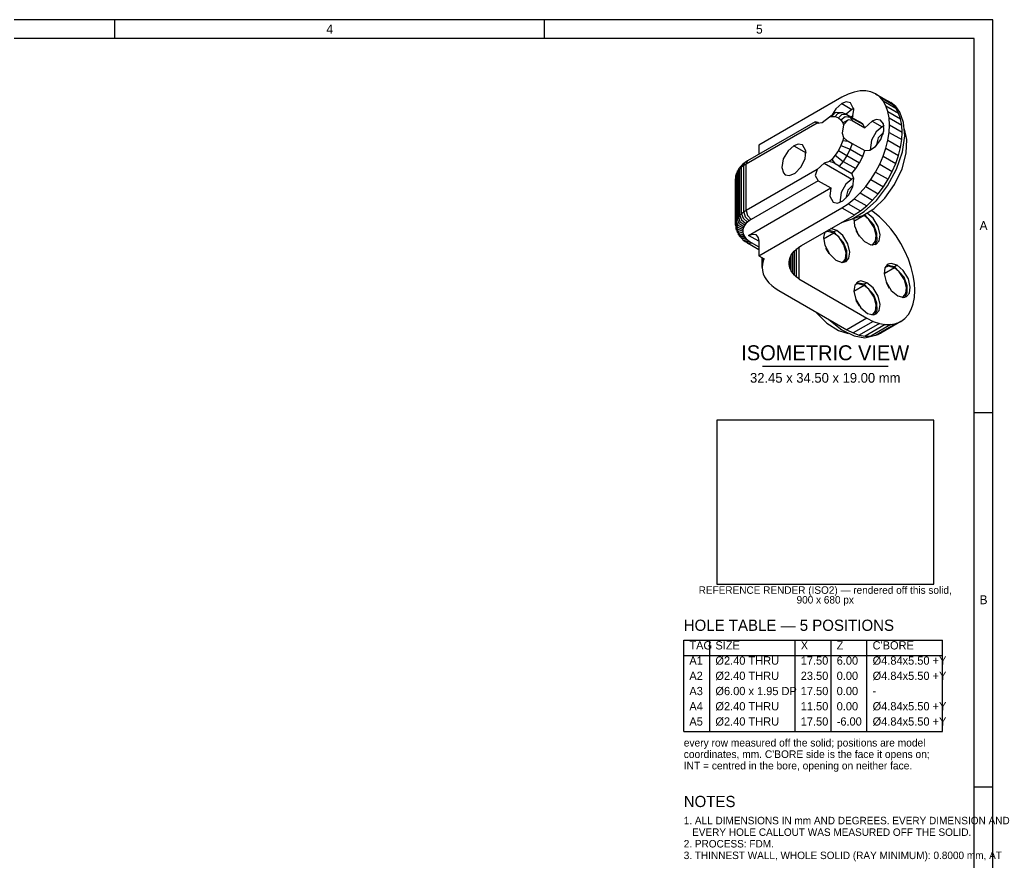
# Model space of a CAD drawing. Header units: millimetres. Extents: x 5 to 604, y -76 to 415.
# Drawn here: x 329 to 593.4, y 189.8 to 415 of the extents above; entities that cross this region are included whole.
import ezdxf
from ezdxf.enums import TextEntityAlignment as Align

# ---------------------------------------------------------------- set-up
doc = ezdxf.new("R2010")
doc.units = ezdxf.units.MM
for name, color, linetype in [('FRAME', 7, 'CONTINUOUS'), ('TEXT', 3, 'CONTINUOUS'), ('TITLE', 7, 'CONTINUOUS'), ('VISIBLE', 7, 'CONTINUOUS')]:
    doc.layers.add(name, color=color, linetype=linetype)

msp = doc.modelspace()

# ---------------------------------------------------------------- linework, layer by layer
at = {"layer": 'FRAME'}
for p, q in [((584, 410), (10, 410)), ((584, 10), (584, 410))]:
    msp.add_line(p, q, dxfattribs=at)
at = {"layer": 'TEXT'}
msp.add_line((527.4, 322.4), (561, 322.4), dxfattribs=at)
at = {"layer": 'TITLE'}
for p, q in [((589, 415), (5, 415)), ((354.4, 410), (354.4, 415)), ((469.2, 410), (469.2, 415)), ((589, 5), (589, 415)), ((584, 310), (589, 310)), ((573.2, 308), (515.2, 308)), ((515.2, 308), (515.2, 264.177778)), ((573.2, 264.177778), (573.2, 308)), ((515.2, 264.177778), (573.2, 264.177778)), ((506.4, 249.177778), (575.52, 249.177778)), ((506.4, 224.757778), (506.4, 249.177778)), ((513.36, 224.757778), (513.36, 249.177778)), ((536.16, 224.757778), (536.16, 249.177778)), ((545.76, 224.757778), (545.76, 249.177778)), ((555.36, 224.757778), (555.36, 249.177778)), ((575.52, 224.757778), (575.52, 249.177778)), ((506.4, 245.107778), (575.52, 245.107778)), ((506.4, 224.757778), (575.52, 224.757778)), ((584, 210), (589, 210))]:
    msp.add_line(p, q, dxfattribs=at)
at = {"layer": 'VISIBLE'}
for p, q in [((548.621597, 394.28715), (526.416271, 381.466899)), ((550.29036, 395.124314), (548.621597, 394.28715)), ((551.930569, 395.694559), (550.29036, 395.124314)), ((553.514161, 395.988128), (551.930569, 395.694559)), ((555.01404, 396), (553.514161, 395.988128)), ((556.404542, 395.72997), (555.01404, 396)), ((557.661876, 395.182659), (556.404542, 395.72997)), ((557.661876, 395.182659), (561.012862, 393.247966)), ((558.764528, 394.367431), (557.661876, 395.182659)), ((558.764528, 394.367431), (562.115514, 392.432739)), ((559.693632, 393.298236), (558.764528, 394.367431)), ((548.621597, 392.608863), (547.045999, 391.229808)), ((549.771201, 393.030509), (548.621597, 392.608863)), ((548.621597, 392.608863), (551.313152, 391.054893)), ((550.924489, 392.836982), (549.771201, 393.030509)), ((551.867327, 391.031722), (550.924489, 392.836982)), ((551.836116, 391.308026), (551.313152, 391.054893)), ((559.693632, 393.298236), (563.044618, 391.363543)), ((560.433291, 391.993367), (559.693632, 393.298236)), ((560.433291, 391.993367), (563.784276, 390.058675)), ((560.970848, 390.475151), (560.433291, 391.993367)), ((562.115514, 392.432739), (561.012862, 393.247966)), ((561.012862, 393.247966), (561.026319, 393.240197)), ((562.115514, 392.432739), (561.012862, 393.247966)), ((561.026319, 393.240197), (561.699208, 392.851704)), ((563.057266, 391.78594), (561.699208, 392.851704)), ((563.044618, 391.363543), (562.115514, 392.432739)), ((562.115514, 392.432739), (562.128972, 392.424969)), ((563.044618, 391.363543), (562.115514, 392.432739)), ((563.784276, 390.058675), (563.044618, 391.363543)), ((563.044618, 391.363543), (563.058076, 391.355774)), ((563.784276, 390.058675), (563.044618, 391.363543)), ((564.134727, 390.326401), (563.057266, 391.78594)), ((543.37255, 387.547831), (545.352789, 389.027673)), ((545.352789, 389.027673), (546.876029, 390.23506)), ((545.352789, 389.027673), (545.968911, 389.167579)), ((545.968911, 389.167579), (546.876029, 390.23506)), ((545.968911, 389.167579), (546.898454, 389.130537)), ((547.045999, 391.229808), (546.105751, 389.783797)), ((546.876029, 390.23506), (547.332904, 390.294596)), ((546.898454, 389.130537), (547.544818, 389.963476)), ((546.898454, 389.130537), (547.713205, 388.828844)), ((547.332904, 390.294596), (548.428153, 390.25095)), ((547.544818, 389.963476), (548.428153, 390.25095)), ((547.713205, 388.828844), (548.672157, 389.725526)), ((547.713205, 388.828844), (548.381854, 388.274096)), ((548.381854, 388.274096), (549.571085, 389.118978)), ((548.428153, 390.25095), (548.803626, 390.17592)), ((548.672157, 389.725526), (549.821358, 389.799066)), ((548.803626, 390.17592), (549.821358, 389.799066)), ((549.571085, 389.118978), (550.852019, 389.013793)), ((549.821358, 389.799066), (550.015195, 389.708069)), ((551.313152, 391.054893), (549.836351, 389.793407)), ((550.015195, 389.708069), (553.379639, 387.765606)), ((550.015195, 389.708069), (550.852019, 389.013793)), ((550.852019, 389.013793), (554.216462, 387.07133)), ((550.852019, 389.013793), (551.435113, 388.090788)), ((551.313152, 389.15905), (551.148095, 389.053989)), ((551.680149, 389.322146), (551.313152, 389.15905)), ((551.313152, 389.15905), (551.585753, 389.001663)), ((551.529517, 388.833774), (551.867327, 391.031722)), ((560.970848, 390.475151), (564.321833, 388.540459)), ((561.297106, 388.769566), (560.970848, 390.475151)), ((561.297106, 388.769566), (564.648091, 386.834873)), ((561.406482, 386.905793), (561.297106, 388.769566)), ((564.321833, 388.540459), (563.784276, 390.058675)), ((563.784276, 390.058675), (563.797734, 390.050905)), ((564.321833, 388.540459), (563.784276, 390.058675)), ((565.146279, 387.569416), (564.134727, 390.326401)), ((542.077758, 387.401123), (523.051827, 376.416497)), ((541.552509, 387.741546), (523.445996, 377.287746)), ((542.291432, 387.524488), (541.552509, 387.741546)), ((541.552509, 387.741546), (541.665829, 387.545869)), ((541.665829, 387.545869), (542.077758, 387.401123)), ((542.077758, 387.401123), (543.37255, 387.547831)), ((542.291432, 387.524488), (542.565599, 387.366197)), ((548.381854, 388.274096), (548.878705, 387.487609)), ((549.065604, 386.884079), (548.742589, 384.693292)), ((548.878705, 387.487609), (550.356619, 388.22554)), ((548.878705, 387.487609), (549.065604, 386.884079)), ((550.356619, 388.22554), (549.065604, 386.884079)), ((551.435113, 388.090788), (550.356619, 388.22554)), ((551.435113, 388.090788), (554.799556, 386.148326)), ((554.216462, 387.07133), (553.379639, 387.765606)), ((554.799556, 386.148326), (554.216462, 387.07133)), ((556.696261, 387.946953), (554.799556, 386.148326)), ((557.845865, 388.368599), (556.696261, 387.946953)), ((556.696261, 387.946953), (559.387816, 386.392983)), ((559.387816, 386.392983), (557.812218, 385.013928)), ((558.999153, 388.175072), (557.845865, 388.368599)), ((559.775734, 387.188194), (558.999153, 388.175072)), ((559.91078, 386.646117), (559.387816, 386.392983)), ((559.895827, 385.331804), (559.775734, 387.188194)), ((561.297106, 384.915724), (561.406482, 386.905793)), ((561.406482, 386.905793), (564.757468, 384.971101)), ((564.648091, 386.834873), (564.321833, 388.540459)), ((564.321833, 388.540459), (564.335291, 388.532689)), ((564.648091, 386.834873), (564.321833, 388.540459)), ((564.757468, 384.971101), (564.648091, 386.834873)), ((564.648091, 386.834873), (564.661549, 386.827103)), ((564.757468, 384.971101), (564.648091, 386.834873)), ((565.432914, 383.959074), (565.146279, 387.569416)), ((548.742589, 384.693292), (549.065604, 383.555278)), ((549.065604, 383.555278), (548.878705, 382.735936)), ((549.065604, 383.555278), (549.978312, 382.746654)), ((557.812218, 385.013928), (556.552244, 382.844998)), ((558.326457, 383.425077), (557.815137, 381.300617)), ((559.387816, 384.49714), (558.326457, 383.425077)), ((559.087114, 383.01316), (559.895827, 385.331804)), ((559.754814, 384.660236), (559.387816, 384.49714)), ((559.387816, 384.49714), (559.660417, 384.339754)), ((560.970848, 382.833408), (561.297106, 384.915724)), ((561.297106, 384.915724), (564.648091, 382.981032)), ((564.648091, 382.981032), (564.757468, 384.971101)), ((564.648091, 382.981032), (564.757468, 384.971101)), ((564.757468, 384.971101), (564.770926, 384.963331)), ((564.82234, 379.669277), (565.432914, 383.959074)), ((566.001325, 383.040169), (565.399912, 385.771858)), ((526.416271, 381.466899), (526.416271, 379.002635)), ((535.836712, 381.342581), (534.261114, 379.963526)), ((536.986316, 381.764227), (535.836712, 381.342581)), ((535.836712, 381.342581), (539.093493, 379.462278)), ((538.139604, 381.5707), (536.986316, 381.764227)), ((539.060108, 379.980089), (538.139604, 381.5707)), ((548.381854, 381.375735), (547.713205, 380.048897)), ((548.878705, 382.735936), (548.381854, 381.375735)), ((548.381854, 381.375735), (550.852019, 380.380399)), ((548.878705, 382.735936), (550.356619, 382.54176)), ((549.978312, 382.746654), (550.356619, 382.54176)), ((550.356619, 382.54176), (551.435113, 381.976702)), ((551.435113, 381.976702), (550.852019, 380.380399)), ((551.435113, 381.976702), (554.799556, 380.03424)), ((556.076415, 380.13661), (557.621423, 381.114807)), ((556.552244, 382.844998), (556.173297, 380.172606)), ((557.621423, 381.114807), (559.087114, 383.01316)), ((559.693632, 378.535522), (560.433291, 380.694475)), ((560.433291, 380.694475), (560.970848, 382.833408)), ((560.433291, 380.694475), (563.784276, 378.759783)), ((560.970848, 382.833408), (564.321833, 380.898716)), ((563.784276, 378.759783), (564.321833, 380.898716)), ((563.784276, 378.759783), (564.321833, 380.898716)), ((564.321833, 380.898716), (564.648091, 382.981032)), ((564.321833, 380.898716), (564.648091, 382.981032)), ((564.321833, 380.898716), (564.335291, 380.890946)), ((564.648091, 382.981032), (564.661549, 382.973262)), ((565.844178, 379.359937), (566.001325, 383.040169)), ((534.261114, 379.963526), (533.00114, 377.794596)), ((538.833827, 377.840884), (539.060108, 379.980089)), ((546.898454, 378.806411), (545.968911, 377.696025)), ((547.713205, 380.048897), (546.898454, 378.806411)), ((546.898454, 378.806411), (548.995523, 377.164854)), ((547.713205, 380.048897), (550.015195, 378.719842)), ((550.015195, 378.719842), (548.995523, 377.164854)), ((550.852019, 380.380399), (550.015195, 378.719842)), ((550.015195, 378.719842), (553.379639, 376.77738)), ((550.852019, 380.380399), (554.216462, 378.437936)), ((553.379639, 376.77738), (554.216462, 378.437936)), ((554.216462, 378.437936), (554.799556, 380.03424)), ((554.799556, 380.03424), (556.076415, 380.13661)), ((558.764528, 376.39349), (559.693632, 378.535522)), ((559.693632, 378.535522), (563.044618, 376.60083)), ((563.044618, 376.60083), (563.784276, 378.759783)), ((563.044618, 376.60083), (563.784276, 378.759783)), ((563.258079, 375.057698), (564.82234, 379.669277)), ((563.784276, 378.759783), (563.797734, 378.752013)), ((564.737838, 375.19044), (565.844178, 379.359937)), ((521.636491, 375.857758), (521.237213, 375.370357)), ((521.388278, 375.121479), (521.623789, 375.844037)), ((521.86838, 375.583938), (521.388278, 375.121479)), ((522.180468, 376.389759), (521.700366, 375.9273)), ((521.86838, 375.583938), (522.160631, 376.372617)), ((522.424682, 376.017001), (521.86838, 375.583938)), ((521.86838, 363.152179), (521.86838, 375.583938)), ((522.784254, 376.86424), (522.227951, 376.431177)), ((522.424682, 376.017001), (522.756383, 376.844633)), ((523.051827, 376.416497), (522.424682, 376.017001)), ((522.424682, 363.585242), (522.424682, 376.017001)), ((523.439491, 377.283775), (522.812347, 376.884279)), ((523.051827, 376.416497), (523.421784, 377.273037)), ((523.051827, 363.984738), (523.051827, 376.416497)), ((533.00114, 377.794596), (532.582258, 375.56087)), ((532.582258, 375.56087), (533.021273, 374.066179)), ((536.149086, 374.019054), (537.709581, 375.5867)), ((537.709581, 375.5867), (538.833827, 377.840884)), ((543.911376, 376.680672), (542.077758, 374.969364)), ((545.352789, 377.124495), (543.911376, 376.680672)), ((543.911376, 376.680672), (551.313152, 372.407255)), ((545.968911, 377.696025), (545.352789, 377.124495)), ((546.509432, 376.738378), (545.352789, 377.124495)), ((545.968911, 377.696025), (546.876029, 376.513201)), ((546.876029, 376.513201), (546.509432, 376.738378)), ((547.904631, 375.861728), (546.876029, 376.513201)), ((548.995523, 377.164854), (547.904631, 375.861728)), ((547.904631, 375.861728), (551.269074, 373.919265)), ((548.995523, 377.164854), (552.359966, 375.222392)), ((552.359966, 375.222392), (553.379639, 376.77738)), ((557.661876, 374.305029), (558.764528, 376.39349)), ((558.764528, 376.39349), (562.115514, 374.458798)), ((562.115514, 374.458798), (563.044618, 376.60083)), ((562.115514, 374.458798), (563.044618, 376.60083)), ((563.044618, 376.60083), (563.058076, 376.59306)), ((520.310453, 373.070089), (520.264631, 372.531572)), ((520.44748, 373.603421), (520.310453, 373.070089)), ((520.310453, 373.070089), (520.349722, 373.382462)), ((520.310453, 360.638331), (520.310453, 373.070089)), ((520.486749, 373.915793), (520.349722, 373.382462)), ((520.67439, 374.126429), (520.44748, 373.603421)), ((520.44748, 373.603421), (520.485988, 373.913587)), ((520.44748, 361.171662), (520.44748, 373.603421)), ((520.774596, 374.616938), (520.547685, 374.09393)), ((520.989, 374.634078), (520.67439, 374.126429)), ((520.67439, 374.126429), (520.771653, 374.611338)), ((520.67439, 361.69467), (520.67439, 374.126429)), ((521.163223, 375.26647), (520.848614, 374.758821)), ((520.989, 374.634078), (521.156274, 375.256784)), ((521.388278, 375.121479), (520.989, 374.634078)), ((520.989, 362.202319), (520.989, 374.634078)), ((521.388278, 362.68972), (521.388278, 375.121479)), ((542.077758, 374.969364), (523.051827, 363.984738)), ((533.021273, 374.066179), (533.53382, 373.593248)), ((533.53382, 373.593248), (534.687109, 373.399721)), ((534.687109, 373.399721), (536.149086, 374.019054)), ((542.077758, 374.969364), (541.523969, 373.411314)), ((541.523969, 373.411314), (542.291432, 371.984789)), ((551.269074, 373.919265), (552.359966, 375.222392)), ((551.844993, 372.598732), (551.269074, 373.919265)), ((556.404542, 372.305874), (557.661876, 374.305029)), ((557.661876, 374.305029), (561.012862, 372.370337)), ((560.853069, 370.592448), (563.258079, 375.057698)), ((561.012862, 372.370337), (562.115514, 374.458798)), ((561.012862, 372.370337), (562.115514, 374.458798)), ((562.115514, 374.458798), (562.128972, 374.451028)), ((562.736795, 371.010982), (564.737838, 375.19044)), ((520.264631, 360.099813), (520.264631, 372.531572)), ((542.291432, 371.984789), (524.397605, 361.653783)), ((542.291432, 371.984789), (545.655875, 370.042327)), ((549.737554, 371.0282), (548.47758, 368.859269)), ((551.313152, 372.407255), (549.737554, 371.0282)), ((551.313152, 370.511411), (550.251792, 369.439348)), ((550.494466, 368.205343), (551.618712, 370.459528)), ((551.836116, 372.660388), (551.313152, 372.407255)), ((551.680149, 370.674508), (551.313152, 370.511411)), ((551.313152, 370.511411), (551.585753, 370.354025)), ((551.618712, 370.459528), (551.844993, 372.598732)), ((553.514161, 368.710191), (555.01404, 370.43023)), ((555.01404, 370.43023), (556.404542, 372.305874)), ((555.01404, 370.43023), (558.365025, 368.495538)), ((556.404542, 372.305874), (559.755528, 370.371181)), ((557.870343, 366.721717), (560.853069, 370.592448)), ((558.365025, 368.495538), (559.755528, 370.371181)), ((558.365025, 368.495538), (559.755528, 370.371181)), ((559.755528, 370.371181), (561.012862, 372.370337)), ((559.755528, 370.371181), (561.012862, 372.370337)), ((559.755528, 370.371181), (559.768985, 370.363411)), ((560.088014, 367.327366), (562.736795, 371.010982)), ((561.012862, 372.370337), (561.026319, 372.362567)), ((523.724716, 357.380366), (545.655875, 370.042327)), ((545.655875, 370.042327), (545.388614, 367.880262)), ((545.388614, 367.880262), (546.318705, 366.211891)), ((548.47758, 368.859269), (548.098633, 366.186877)), ((548.933971, 366.637698), (550.494466, 368.205343)), ((550.251792, 369.439348), (549.740472, 367.314888)), ((551.930569, 367.175186), (553.514161, 368.710191)), ((553.514161, 368.710191), (556.865147, 366.775498)), ((556.865147, 366.775498), (558.365025, 368.495538)), ((556.865147, 366.775498), (558.365025, 368.495538)), ((558.365025, 368.495538), (558.378483, 368.487768)), ((546.318705, 366.211891), (547.471994, 366.018364)), ((547.471994, 366.018364), (548.933971, 366.637698)), ((548.621597, 364.761723), (550.29036, 365.85148)), ((550.29036, 365.85148), (551.930569, 367.175186)), ((550.29036, 365.85148), (553.641345, 363.916788)), ((551.930569, 367.175186), (555.281555, 365.240493)), ((553.641345, 363.916788), (555.281555, 365.240493)), ((553.641345, 363.916788), (555.281555, 365.240493)), ((554.641897, 363.754288), (557.870343, 366.721717)), ((555.281555, 365.240493), (556.865147, 366.775498)), ((555.281555, 365.240493), (556.865147, 366.775498)), ((555.281555, 365.240493), (555.295012, 365.232724)), ((556.865147, 366.775498), (556.878604, 366.767728)), ((557.1443, 364.508266), (560.088014, 367.327366)), ((520.989, 362.202319), (520.67439, 361.69467)), ((521.388278, 362.68972), (520.989, 362.202319)), ((520.989, 362.202319), (521.38781, 361.09855)), ((521.86838, 363.152179), (521.388278, 362.68972)), ((521.388278, 362.68972), (521.786217, 361.535244)), ((522.424682, 363.585242), (521.86838, 363.152179)), ((521.86838, 363.152179), (522.265165, 361.937819)), ((523.051827, 363.984738), (522.424682, 363.585242)), ((522.424682, 363.585242), (522.819946, 362.299524)), ((522.819946, 362.299524), (523.834873, 361.293348)), ((523.051827, 363.984738), (523.446154, 362.658068)), ((523.446154, 362.658068), (524.397605, 361.653783)), ((526.416271, 351.941472), (548.621597, 364.761723)), ((537.855378, 354.660919), (551.986041, 362.819261)), ((548.621597, 364.761723), (551.972583, 362.827031)), ((551.471269, 361.808908), (554.641897, 363.754288)), ((551.600329, 361.870279), (554.239995, 362.702807)), ((554.610306, 362.656094), (551.846701, 361.060525)), ((551.972583, 362.827031), (553.641345, 363.916788)), ((551.972583, 362.827031), (553.641345, 363.916788)), ((551.972583, 362.827031), (551.986041, 362.819261)), ((553.641345, 363.916788), (553.654803, 363.909018)), ((554.239995, 362.702807), (557.1443, 364.508266)), ((554.610306, 362.656094), (554.390919, 362.774215)), ((555.884641, 361.620519), (554.610306, 362.656094)), ((557.187727, 360.162871), (554.673195, 362.914389)), ((556.98003, 361.974982), (555.429353, 363.332132)), ((557.019246, 363.671966), (556.486974, 364.019557)), ((558.659456, 362.34826), (557.019246, 363.671966)), ((560.243048, 360.813255), (558.659456, 362.34826)), ((520.310453, 360.638331), (520.264631, 360.099813)), ((520.264631, 360.099813), (520.664979, 359.134495)), ((520.264631, 360.099813), (520.310453, 359.561296)), ((520.44748, 361.171662), (520.310453, 360.638331)), ((520.310453, 360.638331), (520.710658, 359.646165)), ((520.310453, 359.561296), (520.350104, 359.246685)), ((520.67439, 361.69467), (520.44748, 361.171662)), ((520.44748, 361.171662), (520.847392, 360.147975)), ((520.67439, 361.69467), (521.073846, 360.634089)), ((520.710658, 359.646165), (522.193071, 358.92313)), ((520.847392, 360.147975), (522.293659, 359.3507)), ((521.073846, 360.634089), (522.466353, 359.770518)), ((521.38781, 361.09855), (522.709487, 360.178542)), ((521.786217, 361.535244), (523.020721, 360.570843)), ((522.265165, 361.937819), (523.397058, 360.943641)), ((522.52057, 359.873708), (522.293659, 359.3507)), ((522.780962, 360.278167), (522.466353, 359.770518)), ((523.108765, 360.665943), (522.709487, 360.178542)), ((523.500823, 361.033302), (523.020721, 360.570843)), ((523.95336, 361.376704), (523.397058, 360.943641)), ((524.462018, 361.692844), (523.834873, 361.293348)), ((548.565907, 360.844646), (551.471269, 361.808908)), ((551.875243, 361.918277), (552.018548, 359.96293)), ((552.018548, 359.96293), (553.009309, 357.650952)), ((557.274699, 359.519801), (555.884641, 361.620519)), ((558.335772, 359.736423), (556.98003, 361.974982)), ((558.02609, 357.868497), (557.187727, 360.162871)), ((558.856334, 357.547783), (558.335772, 359.736423)), ((561.742927, 359.093216), (560.243048, 360.813255)), ((520.349722, 359.248924), (520.486749, 358.715593)), ((520.350104, 359.246685), (520.980811, 358.395888)), ((520.547685, 358.537456), (520.774596, 358.014447)), ((520.549663, 358.531715), (521.301783, 357.799454)), ((520.664979, 359.134495), (522.165555, 358.491927)), ((520.848614, 357.872565), (521.163223, 357.364916)), ((520.853885, 357.862532), (521.693786, 357.262951)), ((520.980811, 358.395888), (522.211378, 358.061243)), ((521.237213, 357.261029), (521.636491, 356.773628)), ((521.247525, 357.246656), (522.780962, 356.81352)), ((521.301783, 357.799454), (522.330097, 357.635226)), ((521.693786, 357.262951), (522.52057, 357.217979)), ((522.211378, 359.030444), (522.165555, 358.491927)), ((522.165555, 358.59976), (522.211378, 358.061243)), ((522.330097, 359.456461), (522.193071, 358.92313)), ((522.193071, 358.168557), (522.330097, 357.635226)), ((522.293659, 357.740987), (522.52057, 357.217979)), ((522.466353, 357.321169), (522.780962, 356.81352)), ((522.709487, 356.913145), (523.108765, 356.425744)), ((523.724716, 357.380366), (524.754729, 357.738467)), ((526.416271, 355.826396), (523.724716, 357.380366)), ((524.754729, 357.738467), (525.627932, 357.568894)), ((525.627932, 357.568894), (526.281072, 356.720973)), ((544.131907, 358.284675), (543.765383, 356.825945)), ((546.535642, 357.994184), (543.772036, 356.398616)), ((544.23275, 358.222303), (544.028235, 358.0811)), ((544.991759, 358.436142), (544.23275, 358.222303)), ((546.535642, 358.289439), (544.969334, 358.768163)), ((546.535642, 357.994184), (544.991759, 358.436142)), ((547.27582, 358.71678), (545.709512, 359.195505)), ((547.27582, 358.71678), (546.535642, 358.289439)), ((549.113063, 355.500961), (546.535642, 358.289439)), ((547.809977, 356.95861), (546.535642, 357.994184)), ((548.905366, 357.313073), (547.27582, 358.71678)), ((549.200035, 354.857892), (547.809977, 356.95861)), ((550.261108, 355.074513), (548.905366, 357.313073)), ((553.329003, 357.173081), (552.478007, 358.647048)), ((553.009309, 357.650952), (554.681264, 355.727637)), ((557.852072, 357.384551), (557.274699, 359.519801)), ((557.657442, 355.808774), (557.852072, 357.384551)), ((558.036214, 356.022613), (558.02609, 357.868497)), ((558.616925, 355.945698), (558.856334, 357.547783)), ((563.133429, 357.217572), (561.742927, 359.093216)), ((564.390763, 355.218417), (563.133429, 357.217572)), ((521.700366, 356.704086), (522.180468, 356.241627)), ((521.717198, 356.685905), (523.108765, 356.425744)), ((522.227951, 356.200209), (522.784254, 355.767146)), ((522.252359, 356.179119), (523.500823, 356.058386)), ((522.812347, 355.747107), (523.439491, 355.347611)), ((522.844919, 355.724192), (523.95336, 355.714983)), ((523.020721, 356.520844), (523.500823, 356.058386)), ((523.397058, 356.148046), (523.95336, 355.714983)), ((523.445996, 355.34364), (526.416271, 353.628751)), ((523.464862, 355.332199), (524.462018, 355.398843)), ((523.834873, 355.798339), (524.462018, 355.398843)), ((524.397605, 355.437904), (526.416271, 354.272426)), ((526.281072, 356.720973), (526.416271, 355.826396)), ((526.416271, 355.826396), (526.416271, 351.941472)), ((537.140699, 354.208041), (537.855378, 354.660919)), ((537.210575, 345.741808), (537.210575, 354.25232)), ((543.765383, 356.825945), (544.109904, 354.732066)), ((544.109904, 354.732066), (545.307554, 352.438044)), ((549.951426, 353.206588), (549.113063, 355.500961)), ((549.777408, 352.722641), (549.200035, 354.857892)), ((550.78167, 352.885874), (550.261108, 355.074513)), ((554.681264, 355.727637), (556.422107, 354.841635)), ((556.422107, 354.841635), (557.834182, 355.020938)), ((556.688655, 354.800247), (556.913199, 354.906761)), ((556.913199, 354.906761), (557.657442, 355.808774)), ((557.436365, 354.855293), (558.036214, 356.022613)), ((557.834182, 355.020938), (558.616925, 355.945698)), ((565.493415, 353.129956), (564.390763, 355.218417)), ((526.416271, 351.941472), (527.87211, 351.100943)), ((534.80533, 351.48687), (535.092582, 352.076657)), ((535.092582, 352.076657), (535.47342, 352.648503)), ((535.12737, 347.861825), (535.12737, 352.128892)), ((535.47342, 352.648503), (535.944555, 353.19747)), ((535.51763, 347.292101), (535.51763, 352.700016)), ((535.944555, 353.19747), (536.501919, 353.718817)), ((535.997805, 346.745751), (535.997805, 353.247279)), ((536.501919, 353.718817), (537.140699, 354.208041)), ((536.563749, 346.227495), (536.563749, 353.766171)), ((545.254339, 352.511171), (544.403343, 353.985139)), ((545.307554, 352.438044), (547.065388, 350.733836)), ((549.582778, 351.146865), (549.777408, 352.722641)), ((549.961549, 351.360704), (549.951426, 353.206588)), ((550.542261, 351.283789), (550.78167, 352.885874)), ((566.422519, 350.987924), (565.493415, 353.129956)), ((527.339866, 348.833532), (527.339866, 351.408234)), ((527.413182, 349.69516), (527.339866, 348.833532)), ((527.413182, 349.69516), (527.413182, 351.365904)), ((527.632424, 350.548489), (527.413182, 349.69516)), ((527.632424, 350.548489), (527.632424, 351.239325)), ((527.87211, 351.100943), (527.632424, 350.548489)), ((534.520677, 350.273954), (534.614145, 350.884234)), ((534.525734, 349.6613), (534.520677, 350.273954)), ((534.525734, 349.6613), (534.525734, 350.30697)), ((534.629271, 349.051562), (534.525734, 349.6613)), ((534.614145, 350.884234), (534.80533, 351.48687)), ((534.629271, 349.051562), (534.629271, 350.931913)), ((534.830395, 348.450006), (534.629271, 349.051562)), ((534.830395, 348.450006), (534.830395, 351.538333)), ((547.065388, 350.733836), (548.723076, 350.12977)), ((548.613991, 350.138338), (548.838534, 350.244851)), ((548.723076, 350.12977), (549.759517, 350.359028)), ((548.838534, 350.244851), (549.582778, 351.146865)), ((549.361701, 350.193383), (549.961549, 351.360704)), ((549.759517, 350.359028), (550.542261, 351.283789)), ((560.941451, 349.63899), (560.158707, 348.71423)), ((561.141087, 349.112322), (560.382079, 348.898484)), ((562.684971, 348.965619), (560.59909, 349.377294)), ((561.813077, 349.871297), (560.941451, 349.63899)), ((562.684971, 348.670365), (561.141087, 349.112322)), ((563.425148, 349.392961), (561.813077, 349.871297)), ((563.425148, 349.392961), (562.684971, 348.965619)), ((565.262391, 346.177142), (562.684971, 348.965619)), ((565.054694, 347.989254), (563.425148, 349.392961)), ((567.162178, 348.828971), (566.422519, 350.987924)), ((527.339866, 348.833532), (527.413182, 347.971904)), ((527.413182, 347.971904), (527.632424, 347.118575)), ((527.632424, 347.118575), (527.995481, 346.281761)), ((535.12737, 347.861825), (534.830395, 348.450006)), ((535.51763, 347.292101), (535.12737, 347.861825)), ((535.997805, 346.745751), (535.51763, 347.292101)), ((536.563749, 346.227495), (535.997805, 346.745751)), ((560.158707, 348.71423), (559.919298, 347.112145)), ((559.919298, 347.112145), (560.43986, 344.923506)), ((562.684971, 348.670365), (559.921365, 347.074797)), ((560.382079, 348.898484), (560.177564, 348.757281)), ((563.959305, 347.63479), (562.684971, 348.670365)), ((565.349363, 345.534073), (563.959305, 347.63479)), ((566.410437, 345.750694), (565.054694, 347.989254)), ((567.699735, 346.690038), (567.162178, 348.828971)), ((568.025993, 344.607722), (567.699735, 346.690038)), ((527.995481, 346.281761), (528.498856, 345.469522)), ((528.498856, 345.469522), (529.137701, 344.689681)), ((529.137701, 344.689681), (529.905865, 343.949747)), ((529.905865, 343.949747), (530.795948, 343.256846)), ((537.210575, 345.741808), (536.563749, 346.227495)), ((537.18249, 345.725592), (537.210575, 345.741808)), ((537.18249, 345.725592), (555.350484, 335.236296)), ((552.084043, 344.052321), (551.844634, 342.450235)), ((554.610306, 344.008456), (551.846701, 342.412887)), ((552.866786, 344.977081), (552.084043, 344.052321)), ((552.307414, 344.236575), (552.102899, 344.095371)), ((553.066423, 344.450413), (552.307414, 344.236575)), ((554.610306, 344.30371), (552.524425, 344.715384)), ((553.738413, 345.209388), (552.866786, 344.977081)), ((554.610306, 344.008456), (553.066423, 344.450413)), ((555.350484, 344.731052), (553.738413, 345.209388)), ((555.350484, 344.731052), (554.610306, 344.30371)), ((557.187727, 341.515232), (554.610306, 344.30371)), ((555.884641, 342.972881), (554.610306, 344.008456)), ((556.98003, 343.327344), (555.350484, 344.731052)), ((560.43986, 344.923506), (561.795602, 342.684946)), ((561.403667, 343.187352), (560.552672, 344.661319)), ((566.100754, 343.882768), (565.262391, 346.177142)), ((565.926737, 343.398822), (565.349363, 345.534073)), ((566.110878, 342.036884), (566.100754, 343.882768)), ((566.930998, 343.562055), (566.410437, 345.750694)), ((568.135369, 342.617653), (568.025993, 344.607722)), ((530.795948, 343.256846), (531.79938, 342.617653)), ((531.79938, 342.617653), (549.967375, 332.128356)), ((551.844634, 342.450235), (552.365196, 340.261596)), ((557.274699, 340.872163), (555.884641, 342.972881)), ((558.335772, 341.088784), (556.98003, 343.327344)), ((558.02609, 339.220859), (557.187727, 341.515232)), ((558.856334, 338.900145), (558.335772, 341.088784)), ((561.795602, 342.684946), (563.59204, 341.189464)), ((563.59204, 341.189464), (565.165085, 340.809266)), ((564.987863, 340.921032), (565.732106, 341.823046)), ((565.165085, 340.809266), (565.908846, 341.035209)), ((565.511029, 340.869564), (566.110878, 342.036884)), ((565.732106, 341.823046), (565.926737, 343.398822)), ((565.908846, 341.035209), (566.69159, 341.959969)), ((566.69159, 341.959969), (566.930998, 343.562055)), ((568.025993, 340.75388), (568.135369, 342.617653)), ((552.365196, 340.261596), (553.720938, 338.023036)), ((553.329003, 338.525443), (552.478007, 339.99941)), ((557.852072, 338.736912), (557.274699, 340.872163)), ((557.657442, 337.161136), (557.852072, 338.736912)), ((558.036214, 337.374975), (558.02609, 339.220859)), ((558.616925, 337.29806), (558.856334, 338.900145)), ((564.763319, 340.814519), (564.987863, 340.921032)), ((567.162178, 337.530079), (567.699735, 339.048295)), ((567.699735, 339.048295), (568.025993, 340.75388)), ((541.581562, 336.969907), (544.644368, 333.947393)), ((553.720938, 338.023036), (555.517375, 336.527555)), ((555.517375, 336.527555), (557.090421, 336.147357)), ((556.688655, 336.152609), (556.913199, 336.259122)), ((556.913199, 336.259122), (557.657442, 337.161136)), ((557.090421, 336.147357), (557.834182, 336.3733)), ((557.436365, 336.207655), (558.036214, 337.374975)), ((557.834182, 336.3733), (558.616925, 337.29806)), ((565.493415, 335.156015), (566.422519, 336.22521)), ((566.422519, 336.22521), (567.162178, 337.530079)), ((544.644368, 333.947393), (547.750093, 331.994926)), ((545.201464, 334.879956), (548.610026, 332.156208)), ((555.350484, 335.236296), (549.980832, 332.136126)), ((557.019246, 334.399132), (551.649595, 331.298963)), ((558.659456, 333.828887), (553.289804, 330.728717)), ((560.243048, 333.535317), (554.873396, 330.435148)), ((555.350484, 335.236296), (557.019246, 334.399132)), ((561.742927, 333.523446), (556.373275, 330.423276)), ((557.019246, 334.399132), (558.659456, 333.828887)), ((563.133429, 333.793476), (557.763777, 330.693306)), ((558.659456, 333.828887), (560.243048, 333.535317)), ((564.390763, 334.340787), (559.021111, 331.240617)), ((560.243048, 333.535317), (561.742927, 333.523446)), ((561.742927, 333.523446), (563.133429, 333.793476)), ((563.133429, 333.793476), (564.390763, 334.340787)), ((564.390763, 334.340787), (565.493415, 335.156015)), ((547.750093, 331.994926), (550.353086, 331.179374)), ((548.610026, 332.156208), (551.89267, 330.547863)), ((549.980832, 332.136126), (549.967375, 332.128356)), ((549.980832, 332.136126), (551.649595, 331.298963)), ((549.980832, 332.136126), (551.649595, 331.298963)), ((551.649595, 331.298963), (551.636137, 331.291193)), ((551.649595, 331.298963), (553.289804, 330.728717)), ((551.649595, 331.298963), (553.289804, 330.728717)), ((551.89267, 330.547863), (554.806691, 330)), ((553.289804, 330.728717), (553.276346, 330.720948)), ((553.289804, 330.728717), (554.873396, 330.435148)), ((553.289804, 330.728717), (554.873396, 330.435148)), ((554.806691, 330), (558.334765, 330.844355)), ((556.373275, 330.423276), (557.763777, 330.693306)), ((556.373275, 330.423276), (557.763777, 330.693306)), ((557.763777, 330.693306), (557.750319, 330.685536)), ((557.763777, 330.693306), (559.021111, 331.240617)), ((557.763777, 330.693306), (559.021111, 331.240617)), ((559.007653, 331.232847), (558.334765, 330.844355)), ((559.021111, 331.240617), (559.007653, 331.232847)), ((554.873396, 330.435148), (554.859938, 330.427378)), ((554.873396, 330.435148), (556.373275, 330.423276)), ((554.873396, 330.435148), (556.373275, 330.423276)), ((556.373275, 330.423276), (556.359817, 330.415506)), ((573.2, 308), (515.2, 308)), ((515.2, 308), (515.2, 264.177778)), ((573.2, 264.177778), (573.2, 308)), ((515.2, 264.177778), (573.2, 264.177778))]:
    msp.add_line(p, q, dxfattribs=at)

# ---------------------------------------------------------------- texts
at = {"layer": 'TEXT'}
for s, height, p in [('ISOMETRIC VIEW', 4, (544.2, 324)), ('32.45 x 34.50 x 19.00 mm', 2.6, (544.2, 318)), ('REFERENCE RENDER (ISO2) — rendered off this solid,', 2, (544.2, 261.577778)), ('900 x 680 px', 2, (544.2, 258.977778))]:
    msp.add_text(s, height=height, dxfattribs=at).set_placement(p, align=Align.CENTER)
for s, height, p in [('HOLE TABLE — 5 POSITIONS', 3, (506.4, 251.677778)), ('A1', 2.2, (507.9, 242.637778)), ('Ø2.40 THRU', 2.2, (514.86, 242.637778)), ('17.50', 2.2, (537.66, 242.637778)), ('6.00', 2.2, (547.26, 242.637778)), ('Ø4.84x5.50 +Y', 2.2, (556.86, 242.637778)), ('A2', 2.2, (507.9, 238.567778)), ('Ø2.40 THRU', 2.2, (514.86, 238.567778)), ('23.50', 2.2, (537.66, 238.567778)), ('0.00', 2.2, (547.26, 238.567778)), ('Ø4.84x5.50 +Y', 2.2, (556.86, 238.567778)), ('A3', 2.2, (507.9, 234.497778)), ('Ø6.00 x 1.95 DP', 2.2, (514.86, 234.497778)), ('17.50', 2.2, (537.66, 234.497778)), ('0.00', 2.2, (547.26, 234.497778)), ('-', 2.2, (556.86, 234.497778)), ('Ø2.40 THRU', 2.2, (514.86, 230.427778)), ('11.50', 2.2, (537.66, 230.427778)), ('0.00', 2.2, (547.26, 230.427778)), ('Ø4.84x5.50 +Y', 2.2, (556.86, 230.427778)), ('A4', 2.2, (507.9, 230.427778)), ('A5', 2.2, (507.9, 226.357778)), ('Ø2.40 THRU', 2.2, (514.86, 226.357778)), ('17.50', 2.2, (537.66, 226.357778)), ('-6.00', 2.2, (547.26, 226.357778)), ('Ø4.84x5.50 +Y', 2.2, (556.86, 226.357778)), ('NOTES', 3, (506.4, 204.577778)), ('1. ALL DIMENSIONS IN mm AND DEGREES. EVERY DIMENSION AND', 2, (506.4, 199.977778)), ('   EVERY HOLE CALLOUT WAS MEASURED OFF THE SOLID.', 2, (506.4, 196.877778)), ('2. PROCESS: FDM.', 2, (506.4, 193.777778)), ('3. THINNEST WALL, WHOLE SOLID (RAY MINIMUM): 0.8000 mm, AT', 2, (506.4, 190.677778))]:
    msp.add_text(s, height=height, dxfattribs=at).set_placement(p)
at = {"layer": 'TITLE'}
for s, p in [('4', (411.8, 412.5)), ('5', (526.6, 412.5)), ('A', (586.5, 360)), ('B', (586.5, 260))]:
    msp.add_text(s, height=2.4, dxfattribs=at).set_placement(p, align=Align.MIDDLE_CENTER)
for s, height, p in [('TAG', 2.2, (507.9, 246.707778)), ('SIZE', 2.2, (514.86, 246.707778)), ('X', 2.2, (537.66, 246.707778)), ('Z', 2.2, (547.26, 246.707778)), ("C'BORE", 2.2, (556.86, 246.707778)), ('every row measured off the solid; positions are model', 2.04, (506.4, 220.757778)), ("coordinates, mm. C'BORE side is the face it opens on;", 2.04, (506.4, 217.697778)), ('INT = centred in the bore, opening on neither face.', 2.04, (506.4, 214.637778))]:
    msp.add_text(s, height=height, dxfattribs=at).set_placement(p)

doc.saveas('drawing.dxf')
